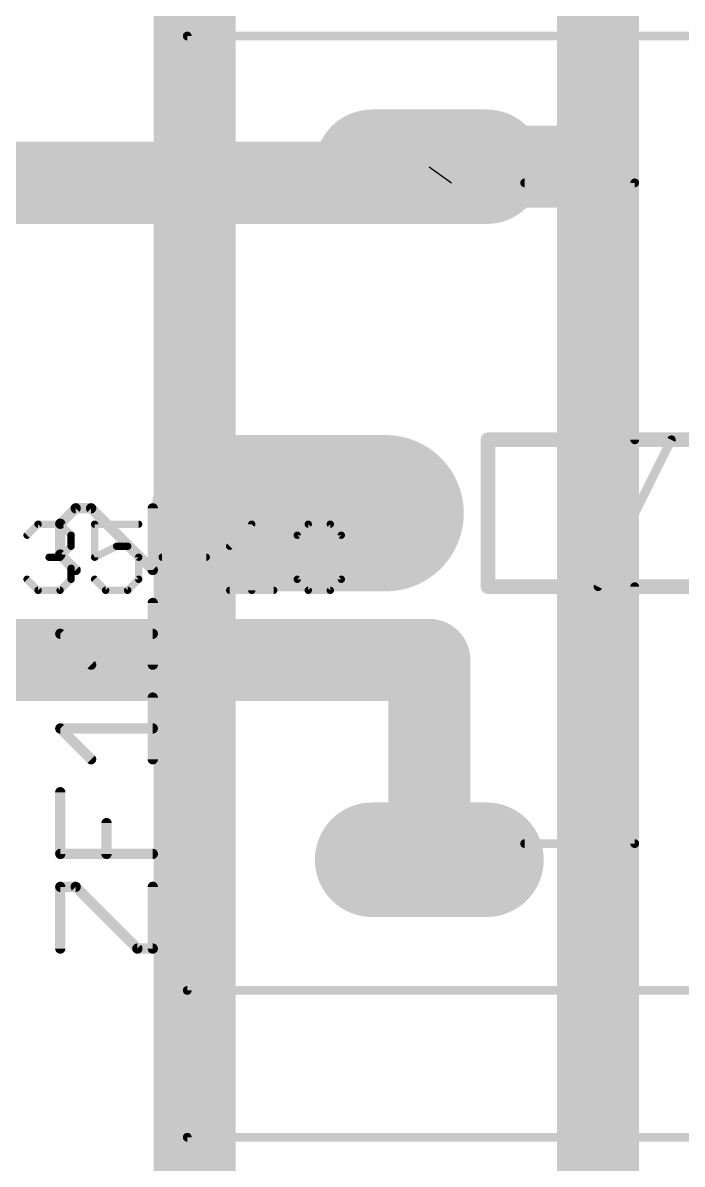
# Model space of a CAD drawing. Extents: x -14 to 150, y -1 to 89.
# Drawn here: x 64.34 to 75.75, y 17.95 to 37.69 of the extents above; entities that cross this region are included whole.
import ezdxf

# ---------------------------------------------------------------- set-up
doc = ezdxf.new("R2010")
doc.units = 0
for name, color, linetype in [('1', 22, 'CONTINUOUS'), ('16', 175, 'CONTINUOUS'), ('17', 82, 'CONTINUOUS'), ('18', 82, 'CONTINUOUS'), ('19', 53, 'CONTINUOUS'), ('21', 253, 'CONTINUOUS'), ('27', 253, 'CONTINUOUS')]:
    doc.layers.add(name, color=color, linetype=linetype)

# ---------------------------------------------------------------- blocks, each defined once
blk = doc.blocks.new('LONGP100')
at = {"const_width": 1}
blk.add_lwpolyline([(-0.5, 0), (0.5, 0)], dxfattribs=at)
at = {"const_width": 0.5}
for points in [[(-0.5, 0.25, 1), (-0.5, -0.25)], [(0.5, -0.25, 1), (0.5, 0.25)]]:
    blk.add_lwpolyline(points, format="xyb", dxfattribs=at)
blk = doc.blocks.new('OCTAGONV')
at = {"const_width": 0.5}
blk.add_lwpolyline([(-0.25, -0.1036), (-0.25, 0.1036), (-0.1036, 0.25), (0.1036, 0.25), (0.25, 0.1036), (0.25, -0.1036), (0.1036, -0.25), (-0.1036, -0.25), (-0.25, -0.1036), (-0.25, 0.1036)], dxfattribs=at)

msp = doc.modelspace()

# ---------------------------------------------------------------- linework, layer by layer
at = {"layer": '1', "const_width": 1.4224}
msp.add_lwpolyline([(64.77, 26.67), (71.12, 26.67)], dxfattribs=at)
at = {"layer": '1', "const_width": 0.7112}
for points in [[(64.77, 27.0256, 1), (64.77, 26.3144)], [(71.12, 26.3144, 1), (71.12, 27.0256)]]:
    msp.add_lwpolyline(points, format="xyb", dxfattribs=at)
at = {"layer": '16', "const_width": 1.4224}
for points in [[(74.295, 35.2044), (74.295, 54.61)], [(67.31, 48.26), (67.31, 29.21)], [(71.374, 35.2044), (74.295, 35.2044)], [(74.295, 35.2044), (74.295, 15.875)], [(63.5, 34.925), (71.755, 34.925)], [(69.2658, 29.21), (67.31, 29.21)], [(67.31, 29.21), (67.31, 10.16)], [(62.865, 26.67), (64.77, 26.67)], [(71.12, 26.67), (71.374, 26.67)], [(71.374, 26.67), (71.374, 23.2156)]]:
    msp.add_lwpolyline(points, dxfattribs=at)
at = {"layer": '16', "const_width": 0.7112}
for points in [[(71.374, 35.56, 1), (71.374, 34.8488)], [(74.6506, 35.2044, 1), (73.9394, 35.2044)], [(74.295, 34.8488, 1), (74.295, 35.56)], [(71.755, 34.5694, 1), (71.755, 35.2806)], [(73.9394, 35.2044, 1), (74.6506, 35.2044)], [(67.31, 29.5656, 1), (67.31, 28.8544)], [(67.6656, 29.21, 1), (66.9544, 29.21)], [(69.2658, 28.8544, 1), (69.2658, 29.5656)], [(66.9544, 29.21, 1), (67.6656, 29.21)], [(64.77, 26.3144, 1), (64.77, 27.0256)], [(71.12, 27.0256, 1), (71.12, 26.3144)], [(71.7296, 26.67, 1), (71.0184, 26.67)], [(71.374, 26.3144, 1), (71.374, 27.0256)], [(71.0184, 23.2156, 1), (71.7296, 23.2156)]]:
    msp.add_lwpolyline(points, format="xyb", dxfattribs=at)
at = {"layer": '19'}
msp.add_line((71.374, 35.2044), (71.755, 34.925), dxfattribs=at)
at = {"layer": '21'}
for points, const_width in [([(87.757, 37.465), (67.183, 37.465)], 0.1524), ([(67.183, 20.955), (67.183, 37.465)], 0.1524), ([(73.025, 34.925), (74.93, 34.925)], 0.1524), ([(74.93, 30.48), (74.93, 34.925)], 0.1524), ([(72.39, 30.48), (72.39, 27.94)], 0.254), ([(74.93, 30.48), (72.39, 30.48)], 0.254), ([(75.565, 30.48), (74.93, 30.48)], 0.254), ([(77.47, 30.48), (75.565, 30.48)], 0.254), ([(74.295, 27.94), (75.565, 30.48)], 0.1524), ([(72.39, 27.94), (74.295, 27.94)], 0.254), ([(74.295, 27.94), (74.93, 27.94)], 0.254), ([(74.93, 27.94), (77.47, 27.94)], 0.254), ([(74.93, 23.495), (74.93, 27.94)], 0.1524), ([(74.93, 23.495), (73.025, 23.495)], 0.1524), ([(67.183, 20.955), (87.757, 20.955)], 0.1524), ([(87.757, 18.415), (67.183, 18.415)], 0.1524), ([(67.183, 1.905), (67.183, 18.415)], 0.1524)]:
    msp.add_lwpolyline(points, dxfattribs=dict(at, const_width=const_width))
for points, const_width in [([(67.183, 37.5031, 1), (67.183, 37.4269)], 0.0762), ([(67.2211, 37.465, 1), (67.1449, 37.465)], 0.0762), ([(73.025, 34.9631, 1), (73.025, 34.8869)], 0.0762), ([(74.9681, 34.925, 1), (74.8919, 34.925)], 0.0762), ([(74.93, 34.8869, 1), (74.93, 34.9631)], 0.0762), ([(72.4535, 30.48, 1), (72.3265, 30.48)], 0.127), ([(72.39, 30.5435, 1), (72.39, 30.4165)], 0.127), ([(74.93, 30.5435, 1), (74.93, 30.4165)], 0.127), ([(74.93, 30.4165, 1), (74.93, 30.5435)], 0.127), ([(75.565, 30.5435, 1), (75.565, 30.4165)], 0.127), ([(75.565, 30.4165, 1), (75.565, 30.5435)], 0.127), ([(74.8919, 30.48, 1), (74.9681, 30.48)], 0.0762), ([(75.5991, 30.463, 1), (75.5309, 30.497)], 0.0762), ([(72.39, 28.0035, 1), (72.39, 27.8765)], 0.127), ([(74.295, 28.0035, 1), (74.295, 27.8765)], 0.127), ([(74.295, 27.8765, 1), (74.295, 28.0035)], 0.127), ([(74.93, 28.0035, 1), (74.93, 27.8765)], 0.127), ([(74.93, 27.8765, 1), (74.93, 28.0035)], 0.127), ([(72.3265, 27.94, 1), (72.4535, 27.94)], 0.127), ([(74.2609, 27.957, 1), (74.3291, 27.923)], 0.0762), ([(74.9681, 27.94, 1), (74.8919, 27.94)], 0.0762), ([(73.025, 23.5331, 1), (73.025, 23.4569)], 0.0762), ([(74.8919, 23.495, 1), (74.9681, 23.495)], 0.0762), ([(74.93, 23.4569, 1), (74.93, 23.5331)], 0.0762), ([(67.183, 20.9931, 1), (67.183, 20.9169)], 0.0762), ([(67.1449, 20.955, 1), (67.2211, 20.955)], 0.0762), ([(67.183, 18.4531, 1), (67.183, 18.3769)], 0.0762), ([(67.2211, 18.415, 1), (67.1449, 18.415)], 0.0762)]:
    msp.add_lwpolyline(points, format="xyb", dxfattribs=dict(at, const_width=const_width))
at = {"layer": '27'}
for points, const_width in [([(65.2515, 29.2952), (64.9845, 29.0283)], 0.1778), ([(65.5184, 29.2952), (65.2515, 29.2952)], 0.1778), ([(66.5861, 28.2275), (65.5184, 29.2952)], 0.1778), ([(66.5861, 29.2952), (66.5861, 28.2275)], 0.1778), ([(64.4097, 28.8298), (64.6003, 29.0205)], 0.127), ([(64.6003, 29.0205), (64.9817, 29.0205)], 0.127), ([(64.9845, 29.0283), (64.9845, 28.4945)], 0.1778), ([(64.9817, 29.0205), (65.1723, 28.8298)], 0.127), ([(66.3417, 29.0205), (65.5791, 29.0205)], 0.127), ([(65.5791, 29.0205), (65.5791, 28.4485)], 0.127), ([(67.9179, 28.6392), (68.2992, 29.0205)], 0.127), ([(68.2992, 29.0205), (68.2992, 27.8765)], 0.127), ([(69.0873, 28.8298), (69.2779, 29.0205)], 0.127), ([(69.2779, 29.0205), (69.6593, 29.0205)], 0.127), ([(69.6593, 29.0205), (69.8499, 28.8298)], 0.127), ([(65.1723, 28.8298), (65.1723, 28.6392)], 0.127), ([(69.0873, 28.0672), (69.0873, 28.8298)], 0.127), ([(69.0873, 28.0672), (69.8499, 28.8298)], 0.127), ([(69.8499, 28.8298), (69.8499, 28.0672)], 0.127), ([(65.1723, 28.6392), (64.9817, 28.4485)], 0.127), ([(65.5791, 28.4485), (65.9604, 28.6392)], 0.127), ([(65.9604, 28.6392), (66.1511, 28.6392)], 0.127), ([(66.1511, 28.6392), (66.3417, 28.4485)], 0.127), ([(64.9817, 28.4485), (64.791, 28.4485)], 0.127), ([(64.9845, 28.4945), (65.2515, 28.2275)], 0.1778), ([(64.9817, 28.4485), (65.1723, 28.2578)], 0.127), ([(66.3417, 28.4485), (66.3417, 28.0672)], 0.127), ([(66.7485, 28.4485), (67.5111, 28.4485)], 0.127), ([(65.1723, 28.2578), (65.1723, 28.0672)], 0.127), ([(64.6003, 27.8765), (64.4097, 28.0672)], 0.127), ([(65.1723, 28.0672), (64.9817, 27.8765)], 0.127), ([(65.7697, 27.8765), (65.5791, 28.0672)], 0.127), ([(66.3417, 28.0672), (66.1511, 27.8765)], 0.127), ([(69.2779, 27.8765), (69.0873, 28.0672)], 0.127), ([(69.8499, 28.0672), (69.6593, 27.8765)], 0.127), ([(64.9817, 27.8765), (64.6003, 27.8765)], 0.127), ([(66.1511, 27.8765), (65.7697, 27.8765)], 0.127), ([(67.9179, 27.8765), (68.6805, 27.8765)], 0.127), ([(69.6593, 27.8765), (69.2779, 27.8765)], 0.127), ([(66.5861, 26.5904), (66.5861, 27.6581)], 0.1778), ([(65.5184, 26.5904), (64.9845, 27.1242)], 0.1778), ([(64.9845, 27.1242), (66.5861, 27.1242)], 0.1778), ([(66.5861, 24.9532), (66.5861, 26.0209)], 0.1778), ([(65.5184, 24.9532), (64.9845, 25.4871)], 0.1778), ([(64.9845, 25.4871), (66.5861, 25.4871)], 0.1778), ([(64.9845, 23.3161), (64.9845, 24.3838)], 0.1778), ([(65.7853, 23.3161), (65.7853, 23.8499)], 0.1778), ([(66.5861, 23.3161), (64.9845, 23.3161)], 0.1778), ([(64.9845, 21.6789), (64.9845, 22.7466)], 0.1778), ([(64.9845, 22.7466), (65.2515, 22.7466)], 0.1778), ([(65.2515, 22.7466), (66.3192, 21.6789)], 0.1778), ([(66.5861, 21.6789), (66.5861, 22.7466)], 0.1778), ([(66.3192, 21.6789), (66.5861, 21.6789)], 0.1778)]:
    msp.add_lwpolyline(points, dxfattribs=dict(at, const_width=const_width))
for points, const_width in [([(65.2515, 29.3397, 1), (65.2515, 29.2508)], 0.0889), ([(65.2829, 29.2638, 1), (65.22, 29.3267)], 0.0889), ([(65.5498, 29.3267, 1), (65.487, 29.2638)], 0.0889), ([(65.5184, 29.2508, 1), (65.5184, 29.3397)], 0.0889), ([(66.6305, 29.2952, 1), (66.5417, 29.2952)], 0.0889), ([(64.6003, 29.0522, 1), (64.6003, 28.9887)], 0.0635), ([(64.6228, 28.998, 1), (64.5779, 29.0429)], 0.0635), ([(65.029, 29.0283, 1), (64.9401, 29.0283)], 0.0889), ([(64.9531, 29.0597, 1), (65.016, 28.9969)], 0.0889), ([(65.0041, 29.0429, 1), (64.9592, 28.998)], 0.0635), ([(64.9817, 28.9887, 1), (64.9817, 29.0522)], 0.0635), ([(65.6108, 29.0205, 1), (65.5473, 29.0205)], 0.0635), ([(65.5791, 29.0522, 1), (65.5791, 28.9887)], 0.0635), ([(66.3417, 28.9887, 1), (66.3417, 29.0522)], 0.0635), ([(68.3309, 29.0205, 1), (68.2674, 29.0205)], 0.0635), ([(68.3216, 28.998, 1), (68.2767, 29.0429)], 0.0635), ([(69.2779, 29.0522, 1), (69.2779, 28.9887)], 0.0635), ([(69.3004, 28.998, 1), (69.2555, 29.0429)], 0.0635), ([(69.6817, 29.0429, 1), (69.6368, 28.998)], 0.0635), ([(69.6593, 28.9887, 1), (69.6593, 29.0522)], 0.0635), ([(64.3872, 28.8523, 1), (64.4321, 28.8074)], 0.0635), ([(65.2041, 28.8298, 1), (65.1406, 28.8298)], 0.0635), ([(65.1499, 28.8074, 1), (65.1948, 28.8523)], 0.0635), ([(69.119, 28.8298, 1), (69.0555, 28.8298)], 0.0635), ([(69.0648, 28.8523, 1), (69.1097, 28.8074)], 0.0635), ([(69.8817, 28.8298, 1), (69.8182, 28.8298)], 0.0635), ([(69.8724, 28.8074, 1), (69.8275, 28.8523)], 0.0635), ([(69.8275, 28.8074, 1), (69.8724, 28.8523)], 0.0635), ([(65.1406, 28.6392, 1), (65.2041, 28.6392)], 0.0635), ([(65.1948, 28.6167, 1), (65.1499, 28.6616)], 0.0635), ([(65.9604, 28.6709, 1), (65.9604, 28.6074)], 0.0635), ([(65.9746, 28.6108, 1), (65.9462, 28.6675)], 0.0635), ([(66.1735, 28.6616, 1), (66.1286, 28.6167)], 0.0635), ([(66.1511, 28.6074, 1), (66.1511, 28.6709)], 0.0635), ([(67.8954, 28.6616, 1), (67.9403, 28.6167)], 0.0635), ([(64.791, 28.4802, 1), (64.791, 28.4167)], 0.0635), ([(65.016, 28.5259, 1), (64.9531, 28.463)], 0.0889), ([(64.9401, 28.4945, 1), (65.029, 28.4945)], 0.0889), ([(65.0041, 28.4709, 1), (64.9592, 28.426)], 0.0635), ([(64.9592, 28.4709, 1), (65.0041, 28.426)], 0.0635), ([(64.9817, 28.4167, 1), (64.9817, 28.4802)], 0.0635), ([(65.5649, 28.4769, 1), (65.5933, 28.4201)], 0.0635), ([(65.5473, 28.4485, 1), (65.6108, 28.4485)], 0.0635), ([(66.3735, 28.4485, 1), (66.31, 28.4485)], 0.0635), ([(66.3193, 28.426, 1), (66.3642, 28.4709)], 0.0635), ([(66.7485, 28.4802, 1), (66.7485, 28.4167)], 0.0635), ([(67.5111, 28.4167, 1), (67.5111, 28.4802)], 0.0635), ([(65.2041, 28.2578, 1), (65.1406, 28.2578)], 0.0635), ([(65.1499, 28.2354, 1), (65.1948, 28.2803)], 0.0635), ([(65.22, 28.1961, 1), (65.2829, 28.259)], 0.0889), ([(66.5417, 28.2275, 1), (66.6305, 28.2275)], 0.0889), ([(66.5547, 28.1961, 1), (66.6175, 28.259)], 0.0889), ([(64.4321, 28.0896, 1), (64.3872, 28.0447)], 0.0635), ([(65.1406, 28.0672, 1), (65.2041, 28.0672)], 0.0635), ([(65.1948, 28.0447, 1), (65.1499, 28.0896)], 0.0635), ([(65.6015, 28.0896, 1), (65.5566, 28.0447)], 0.0635), ([(66.31, 28.0672, 1), (66.3735, 28.0672)], 0.0635), ([(66.3642, 28.0447, 1), (66.3193, 28.0896)], 0.0635), ([(69.0555, 28.0672, 1), (69.119, 28.0672)], 0.0635), ([(69.1097, 28.0896, 1), (69.0648, 28.0447)], 0.0635), ([(69.0648, 28.0896, 1), (69.1097, 28.0447)], 0.0635), ([(69.8182, 28.0672, 1), (69.8817, 28.0672)], 0.0635), ([(69.8724, 28.0447, 1), (69.8275, 28.0896)], 0.0635), ([(64.6003, 27.9082, 1), (64.6003, 27.8448)], 0.0635), ([(64.5779, 27.854, 1), (64.6228, 27.899)], 0.0635), ([(64.9592, 27.899, 1), (65.0041, 27.854)], 0.0635), ([(64.9817, 27.8448, 1), (64.9817, 27.9082)], 0.0635), ([(65.7697, 27.9082, 1), (65.7697, 27.8448)], 0.0635), ([(65.7473, 27.854, 1), (65.7922, 27.899)], 0.0635), ([(66.1286, 27.899, 1), (66.1735, 27.854)], 0.0635), ([(66.1511, 27.8448, 1), (66.1511, 27.9082)], 0.0635), ([(67.9179, 27.9082, 1), (67.9179, 27.8448)], 0.0635), ([(68.2674, 27.8765, 1), (68.3309, 27.8765)], 0.0635), ([(68.6805, 27.8448, 1), (68.6805, 27.9082)], 0.0635), ([(69.2779, 27.9082, 1), (69.2779, 27.8448)], 0.0635), ([(69.2555, 27.854, 1), (69.3004, 27.899)], 0.0635), ([(69.6368, 27.899, 1), (69.6817, 27.854)], 0.0635), ([(69.6593, 27.8448, 1), (69.6593, 27.9082)], 0.0635), ([(66.6305, 27.6581, 1), (66.5417, 27.6581)], 0.0889), ([(65.016, 27.1557, 1), (64.9531, 27.0928)], 0.0889), ([(64.9845, 27.1687, 1), (64.9845, 27.0798)], 0.0889), ([(66.5861, 27.0798, 1), (66.5861, 27.1687)], 0.0889), ([(65.487, 26.5589, 1), (65.5498, 26.6218)], 0.0889), ([(66.5417, 26.5904, 1), (66.6305, 26.5904)], 0.0889), ([(66.6305, 26.0209, 1), (66.5417, 26.0209)], 0.0889), ([(65.016, 25.5185, 1), (64.9531, 25.4556)], 0.0889), ([(64.9845, 25.5315, 1), (64.9845, 25.4426)], 0.0889), ([(66.5861, 25.4426, 1), (66.5861, 25.5315)], 0.0889), ([(65.487, 24.9218, 1), (65.5498, 24.9846)], 0.0889), ([(66.5417, 24.9532, 1), (66.6305, 24.9532)], 0.0889), ([(65.029, 24.3838, 1), (64.9401, 24.3838)], 0.0889), ([(65.8298, 23.8499, 1), (65.7409, 23.8499)], 0.0889), ([(64.9845, 23.3605, 1), (64.9845, 23.2716)], 0.0889), ([(64.9401, 23.3161, 1), (65.029, 23.3161)], 0.0889), ([(65.7409, 23.3161, 1), (65.8298, 23.3161)], 0.0889), ([(66.5861, 23.2716, 1), (66.5861, 23.3605)], 0.0889), ([(64.9845, 22.7911, 1), (64.9845, 22.7022)], 0.0889), ([(65.029, 22.7466, 1), (64.9401, 22.7466)], 0.0889), ([(65.2829, 22.778, 1), (65.22, 22.7152)], 0.0889), ([(65.2515, 22.7022, 1), (65.2515, 22.7911)], 0.0889), ([(66.6305, 22.7466, 1), (66.5417, 22.7466)], 0.0889), ([(64.9401, 21.6789, 1), (65.029, 21.6789)], 0.0889), ([(66.3192, 21.7234, 1), (66.3192, 21.6345)], 0.0889), ([(66.2877, 21.6475, 1), (66.3506, 21.7103)], 0.0889), ([(66.5417, 21.6789, 1), (66.6305, 21.6789)], 0.0889), ([(66.5861, 21.6345, 1), (66.5861, 21.7234)], 0.0889)]:
    msp.add_lwpolyline(points, format="xyb", dxfattribs=dict(at, const_width=const_width))

# ---------------------------------------------------------------- block references
at = {"layer": '17'}
for p, xscale, yscale in [((71.374, 35.2044), 1.9812, 1.9812), ((71.374, 35.2044), 1.9812, 1.9812), ((69.2658, 29.21), 2.7051, 2.7051), ((69.2658, 29.21), 2.7051, 2.7051), ((71.374, 23.2156), 1.9812, 1.9812), ((71.374, 23.2156), 1.9812, 1.9812)]:
    msp.add_blockref('LONGP100', p, dxfattribs=dict(at, xscale=xscale, yscale=yscale))
at = {"layer": '18', "xscale": 1.2064, "yscale": 1.2064}
for p in [(64.77, 26.67), (64.77, 26.67), (71.12, 26.67), (71.12, 26.67)]:
    msp.add_blockref('OCTAGONV', p, dxfattribs=at)

doc.saveas('drawing.dxf')
